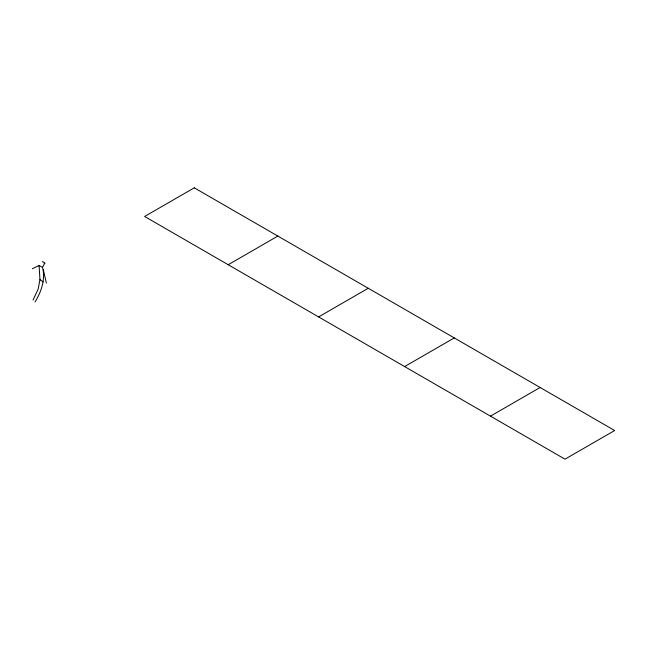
<?xml version="1.0" encoding="UTF-8"?>
<svg xmlns="http://www.w3.org/2000/svg" width="647" height="647" viewBox="0 0 647 647"><rect width="100%" height="100%" fill="white"/><g stroke="black" fill="none" stroke-linecap="round" stroke-linejoin="round"><path stroke-width="0.97" d="M35.035 301.963C41.319 291.789 45.646 279.189 42.484 267.316L39.079 265.513L32.35 268.707M39.079 265.513L39.952 279.609L38.157 289.08L33.046 300.062M44.594 263.685L44.894 262.9L42.484 267.316M228.213 264.728L277.854 236.074M318.607 316.917L368.248 288.255M404.618 366.574L454.259 337.92M490.475 416.142L540.116 387.488M42.225 261.623L43.608 262.132L44.4 263.418M39.952 279.609L43.163 281.987M43.325 269.71L46.39 283.103M194.278 187.824L144.637 216.478L565.009 459.176L614.65 430.522L194.278 187.824"/></g></svg>
